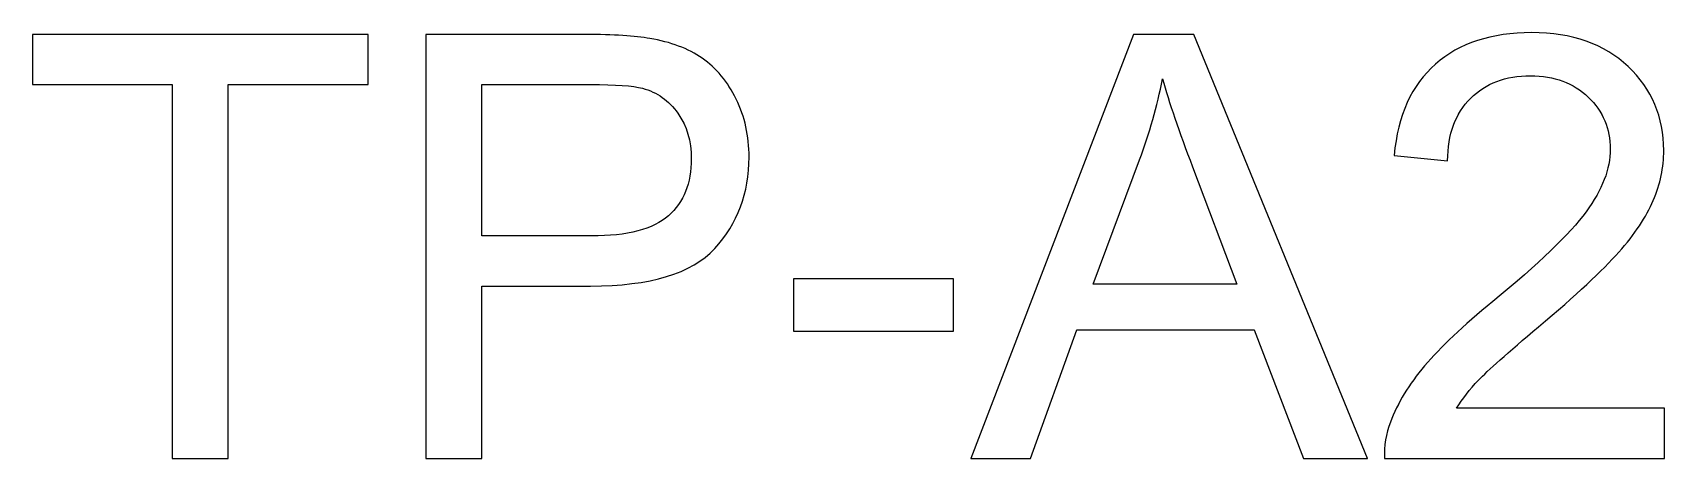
# Model space of a CAD drawing. Header units: centimetres. Extents: x -10.6 to 11.8, y -10.5 to 10.6.
# Drawn here: x -9.353 to -8.283, y 3.07 to 3.349 of the extents above; entities that cross this region are included whole.
import ezdxf

# ---------------------------------------------------------------- set-up
doc = ezdxf.new("R2010")
doc.units = ezdxf.units.CM
doc.header["$MEASUREMENT"] = 0
doc.layers.add('Livello 1', color=7, linetype='Continuous')

msp = doc.modelspace()

# ---------------------------------------------------------------- linework, layer by layer
at = {"layer": 'Livello 1', "color": 7}
for points, knots in [([(-9.26154, 3.07008), (-9.26154, 3.07008), (-9.26154, 3.31508), (-9.26154, 3.31508), (-9.26154, 3.31508), (-9.26154, 3.31508), (-9.35306, 3.31508), (-9.35306, 3.31508), (-9.35306, 3.31508), (-9.35306, 3.31508), (-9.35306, 3.34787), (-9.35306, 3.34787), (-9.35306, 3.34787), (-9.35306, 3.34787), (-9.1329, 3.34787), (-9.1329, 3.34787), (-9.1329, 3.34787), (-9.1329, 3.34787), (-9.1329, 3.31508), (-9.1329, 3.31508), (-9.1329, 3.31508), (-9.1329, 3.31508), (-9.22481, 3.31508), (-9.22481, 3.31508), (-9.22481, 3.31508), (-9.22481, 3.31508), (-9.22481, 3.07008), (-9.22481, 3.07008), (-9.22481, 3.07008), (-9.22481, 3.07008), (-9.26154, 3.07008), (-9.26154, 3.07008)], [0, 0, 0, 0, 0.125, 0.125, 0.125, 0.125, 0.25, 0.25, 0.25, 0.25, 0.375, 0.375, 0.375, 0.375, 0.5, 0.5, 0.5, 0.5, 0.625, 0.625, 0.625, 0.625, 0.75, 0.75, 0.75, 0.75, 0.875, 0.875, 0.875, 0.875, 1, 1, 1, 1]), ([(-9.09519, 3.07008), (-9.09519, 3.07008), (-9.09519, 3.34787), (-9.09519, 3.34787), (-9.09519, 3.34787), (-9.09519, 3.34787), (-8.99042, 3.34787), (-8.99042, 3.34787), (-8.99042, 3.34787), (-8.97199, 3.34787), (-8.95789, 3.34696), (-8.94818, 3.34521), (-8.94818, 3.34521), (-8.93454, 3.34295), (-8.92309, 3.33862), (-8.91384, 3.33221), (-8.91384, 3.33221), (-8.90466, 3.32588), (-8.89722, 3.31689), (-8.89159, 3.30544), (-8.89159, 3.30544), (-8.88597, 3.29393), (-8.88318, 3.28131), (-8.88318, 3.26754), (-8.88318, 3.26754), (-8.88318, 3.24393), (-8.89069, 3.22388), (-8.90569, 3.20752), (-8.90569, 3.20752), (-8.92076, 3.19122), (-8.94793, 3.18301), (-8.98718, 3.18301), (-8.98718, 3.18301), (-8.98718, 3.18301), (-9.05846, 3.18301), (-9.05846, 3.18301), (-9.05846, 3.18301), (-9.05846, 3.18301), (-9.05846, 3.07008), (-9.05846, 3.07008), (-9.05846, 3.07008), (-9.05846, 3.07008), (-9.09519, 3.07008), (-9.09519, 3.07008)], [0, 0, 0, 0, 0.0909091, 0.0909091, 0.0909091, 0.0909091, 0.1818182, 0.1818182, 0.1818182, 0.1818182, 0.2727273, 0.2727273, 0.2727273, 0.2727273, 0.3636364, 0.3636364, 0.3636364, 0.3636364, 0.4545455, 0.4545455, 0.4545455, 0.4545455, 0.5454545, 0.5454545, 0.5454545, 0.5454545, 0.6363636, 0.6363636, 0.6363636, 0.6363636, 0.7272727, 0.7272727, 0.7272727, 0.7272727, 0.8181818, 0.8181818, 0.8181818, 0.8181818, 0.9090909, 0.9090909, 0.9090909, 0.9090909, 1, 1, 1, 1]), ([(-8.73766, 3.07008), (-8.73766, 3.07008), (-8.63095, 3.34787), (-8.63095, 3.34787), (-8.63095, 3.34787), (-8.63095, 3.34787), (-8.59136, 3.34787), (-8.59136, 3.34787), (-8.59136, 3.34787), (-8.59136, 3.34787), (-8.47766, 3.07008), (-8.47766, 3.07008), (-8.47766, 3.07008), (-8.47766, 3.07008), (-8.51957, 3.07008), (-8.51957, 3.07008), (-8.51957, 3.07008), (-8.51957, 3.07008), (-8.55198, 3.15422), (-8.55198, 3.15422), (-8.55198, 3.15422), (-8.55198, 3.15422), (-8.66813, 3.15422), (-8.66813, 3.15422), (-8.66813, 3.15422), (-8.66813, 3.15422), (-8.6986, 3.07008), (-8.6986, 3.07008), (-8.6986, 3.07008), (-8.6986, 3.07008), (-8.73766, 3.07008), (-8.73766, 3.07008)], [0, 0, 0, 0, 0.125, 0.125, 0.125, 0.125, 0.25, 0.25, 0.25, 0.25, 0.375, 0.375, 0.375, 0.375, 0.5, 0.5, 0.5, 0.5, 0.625, 0.625, 0.625, 0.625, 0.75, 0.75, 0.75, 0.75, 0.875, 0.875, 0.875, 0.875, 1, 1, 1, 1]), ([(-8.28285, 3.10287), (-8.28285, 3.10287), (-8.28285, 3.07008), (-8.28285, 3.07008), (-8.28285, 3.07008), (-8.28285, 3.07008), (-8.46647, 3.07008), (-8.46647, 3.07008), (-8.46647, 3.07008), (-8.46673, 3.07829), (-8.46543, 3.08618), (-8.46252, 3.09375), (-8.46252, 3.09375), (-8.45787, 3.1063), (-8.45036, 3.11859), (-8.44008, 3.13075), (-8.44008, 3.13075), (-8.42973, 3.14284), (-8.41486, 3.15688), (-8.39545, 3.17279), (-8.39545, 3.17279), (-8.36525, 3.19756), (-8.34481, 3.21715), (-8.33421, 3.23164), (-8.33421, 3.23164), (-8.3236, 3.24607), (-8.31829, 3.25978), (-8.31829, 3.27265), (-8.31829, 3.27265), (-8.31829, 3.28616), (-8.32315, 3.29755), (-8.33278, 3.30686), (-8.33278, 3.30686), (-8.34248, 3.31611), (-8.3551, 3.32077), (-8.37062, 3.32077), (-8.37062, 3.32077), (-8.38705, 3.32077), (-8.40018, 3.31585), (-8.41001, 3.30596), (-8.41001, 3.30596), (-8.4199, 3.29612), (-8.42488, 3.28248), (-8.42501, 3.26508), (-8.42501, 3.26508), (-8.42501, 3.26508), (-8.46007, 3.26864), (-8.46007, 3.26864), (-8.46007, 3.26864), (-8.45767, 3.29483), (-8.44862, 3.31475), (-8.43297, 3.32846), (-8.43297, 3.32846), (-8.41731, 3.34217), (-8.39623, 3.34903), (-8.36984, 3.34903), (-8.36984, 3.34903), (-8.3432, 3.34903), (-8.32211, 3.34159), (-8.30659, 3.32685), (-8.30659, 3.32685), (-8.291, 3.31204), (-8.28324, 3.29373), (-8.28324, 3.27187), (-8.28324, 3.27187), (-8.28324, 3.26075), (-8.2855, 3.24982), (-8.2901, 3.23908), (-8.2901, 3.23908), (-8.29462, 3.22834), (-8.30219, 3.21703), (-8.31273, 3.20519), (-8.31273, 3.20519), (-8.32327, 3.19329), (-8.3408, 3.17699), (-8.36531, 3.15629), (-8.36531, 3.15629), (-8.38575, 3.13909), (-8.39888, 3.12745), (-8.4047, 3.1213), (-8.4047, 3.1213), (-8.41052, 3.11522), (-8.41531, 3.10908), (-8.41913, 3.10287), (-8.41913, 3.10287), (-8.41913, 3.10287), (-8.28285, 3.10287), (-8.28285, 3.10287)], [0, 0, 0, 0, 0.0454545, 0.0454545, 0.0454545, 0.0454545, 0.0909091, 0.0909091, 0.0909091, 0.0909091, 0.1363636, 0.1363636, 0.1363636, 0.1363636, 0.1818182, 0.1818182, 0.1818182, 0.1818182, 0.2272727, 0.2272727, 0.2272727, 0.2272727, 0.2727273, 0.2727273, 0.2727273, 0.2727273, 0.3181818, 0.3181818, 0.3181818, 0.3181818, 0.3636364, 0.3636364, 0.3636364, 0.3636364, 0.4090909, 0.4090909, 0.4090909, 0.4090909, 0.4545455, 0.4545455, 0.4545455, 0.4545455, 0.5, 0.5, 0.5, 0.5, 0.5454545, 0.5454545, 0.5454545, 0.5454545, 0.5909091, 0.5909091, 0.5909091, 0.5909091, 0.6363636, 0.6363636, 0.6363636, 0.6363636, 0.6818182, 0.6818182, 0.6818182, 0.6818182, 0.7272727, 0.7272727, 0.7272727, 0.7272727, 0.7727273, 0.7727273, 0.7727273, 0.7727273, 0.8181818, 0.8181818, 0.8181818, 0.8181818, 0.8636364, 0.8636364, 0.8636364, 0.8636364, 0.9090909, 0.9090909, 0.9090909, 0.9090909, 0.9545455, 0.9545455, 0.9545455, 0.9545455, 1, 1, 1, 1]), ([(-8.65753, 3.18417), (-8.65753, 3.18417), (-8.56329, 3.18417), (-8.56329, 3.18417), (-8.56329, 3.18417), (-8.56329, 3.18417), (-8.59233, 3.26107), (-8.59233, 3.26107), (-8.59233, 3.26107), (-8.60113, 3.28442), (-8.60773, 3.30363), (-8.612, 3.3187), (-8.612, 3.3187), (-8.61555, 3.30085), (-8.62053, 3.28319), (-8.627, 3.2656), (-8.627, 3.2656), (-8.627, 3.2656), (-8.65753, 3.18417), (-8.65753, 3.18417)], [0, 0, 0, 0, 0.2, 0.2, 0.2, 0.2, 0.4, 0.4, 0.4, 0.4, 0.6, 0.6, 0.6, 0.6, 0.8, 0.8, 0.8, 0.8, 1, 1, 1, 1]), ([(-9.05846, 3.2158), (-9.05846, 3.2158), (-8.9866, 3.2158), (-8.9866, 3.2158), (-8.9866, 3.2158), (-8.96287, 3.2158), (-8.94599, 3.22019), (-8.93603, 3.22906), (-8.93603, 3.22906), (-8.92607, 3.23792), (-8.92109, 3.25033), (-8.92109, 3.26637), (-8.92109, 3.26637), (-8.92109, 3.27802), (-8.924, 3.28798), (-8.92988, 3.29625), (-8.92988, 3.29625), (-8.93577, 3.30453), (-8.94346, 3.30997), (-8.9531, 3.31262), (-8.9531, 3.31262), (-8.95931, 3.31423), (-8.97069, 3.31508), (-8.98738, 3.31508), (-8.98738, 3.31508), (-8.98738, 3.31508), (-9.05846, 3.31508), (-9.05846, 3.31508), (-9.05846, 3.31508), (-9.05846, 3.31508), (-9.05846, 3.2158), (-9.05846, 3.2158)], [0, 0, 0, 0, 0.125, 0.125, 0.125, 0.125, 0.25, 0.25, 0.25, 0.25, 0.375, 0.375, 0.375, 0.375, 0.5, 0.5, 0.5, 0.5, 0.625, 0.625, 0.625, 0.625, 0.75, 0.75, 0.75, 0.75, 0.875, 0.875, 0.875, 0.875, 1, 1, 1, 1]), ([(-8.85401, 3.15345), (-8.85401, 3.15345), (-8.85401, 3.18773), (-8.85401, 3.18773), (-8.85401, 3.18773), (-8.85401, 3.18773), (-8.74917, 3.18773), (-8.74917, 3.18773), (-8.74917, 3.18773), (-8.74917, 3.18773), (-8.74917, 3.15345), (-8.74917, 3.15345), (-8.74917, 3.15345), (-8.74917, 3.15345), (-8.85401, 3.15345), (-8.85401, 3.15345)], [0, 0, 0, 0, 0.25, 0.25, 0.25, 0.25, 0.5, 0.5, 0.5, 0.5, 0.75, 0.75, 0.75, 0.75, 1, 1, 1, 1])]:
    msp.add_open_spline(points, degree=3, knots=knots, dxfattribs=at)
at = {"layer": 'Livello 1', "color": 250, "lineweight": 9}
for points, knots in [([(-9.26154, 3.07008), (-9.26154, 3.07008), (-9.26154, 3.31508), (-9.26154, 3.31508), (-9.26154, 3.31508), (-9.26154, 3.31508), (-9.35306, 3.31508), (-9.35306, 3.31508), (-9.35306, 3.31508), (-9.35306, 3.31508), (-9.35306, 3.34787), (-9.35306, 3.34787), (-9.35306, 3.34787), (-9.35306, 3.34787), (-9.1329, 3.34787), (-9.1329, 3.34787), (-9.1329, 3.34787), (-9.1329, 3.34787), (-9.1329, 3.31508), (-9.1329, 3.31508), (-9.1329, 3.31508), (-9.1329, 3.31508), (-9.22481, 3.31508), (-9.22481, 3.31508), (-9.22481, 3.31508), (-9.22481, 3.31508), (-9.22481, 3.07008), (-9.22481, 3.07008), (-9.22481, 3.07008), (-9.22481, 3.07008), (-9.26154, 3.07008), (-9.26154, 3.07008)], [0, 0, 0, 0, 0.125, 0.125, 0.125, 0.125, 0.25, 0.25, 0.25, 0.25, 0.375, 0.375, 0.375, 0.375, 0.5, 0.5, 0.5, 0.5, 0.625, 0.625, 0.625, 0.625, 0.75, 0.75, 0.75, 0.75, 0.875, 0.875, 0.875, 0.875, 1, 1, 1, 1]), ([(-9.26154, 3.07008), (-9.26154, 3.07008), (-9.26154, 3.31508), (-9.26154, 3.31508), (-9.26154, 3.31508), (-9.26154, 3.31508), (-9.35306, 3.31508), (-9.35306, 3.31508), (-9.35306, 3.31508), (-9.35306, 3.31508), (-9.35306, 3.34787), (-9.35306, 3.34787), (-9.35306, 3.34787), (-9.35306, 3.34787), (-9.1329, 3.34787), (-9.1329, 3.34787), (-9.1329, 3.34787), (-9.1329, 3.34787), (-9.1329, 3.31508), (-9.1329, 3.31508), (-9.1329, 3.31508), (-9.1329, 3.31508), (-9.22481, 3.31508), (-9.22481, 3.31508), (-9.22481, 3.31508), (-9.22481, 3.31508), (-9.22481, 3.07008), (-9.22481, 3.07008), (-9.22481, 3.07008), (-9.22481, 3.07008), (-9.26154, 3.07008), (-9.26154, 3.07008)], [0, 0, 0, 0, 0.125, 0.125, 0.125, 0.125, 0.25, 0.25, 0.25, 0.25, 0.375, 0.375, 0.375, 0.375, 0.5, 0.5, 0.5, 0.5, 0.625, 0.625, 0.625, 0.625, 0.75, 0.75, 0.75, 0.75, 0.875, 0.875, 0.875, 0.875, 1, 1, 1, 1]), ([(-9.09519, 3.07008), (-9.09519, 3.07008), (-9.09519, 3.34787), (-9.09519, 3.34787), (-9.09519, 3.34787), (-9.09519, 3.34787), (-8.99042, 3.34787), (-8.99042, 3.34787), (-8.99042, 3.34787), (-8.97199, 3.34787), (-8.95789, 3.34696), (-8.94818, 3.34521), (-8.94818, 3.34521), (-8.93454, 3.34295), (-8.92309, 3.33862), (-8.91384, 3.33221), (-8.91384, 3.33221), (-8.90466, 3.32588), (-8.89722, 3.31689), (-8.89159, 3.30544), (-8.89159, 3.30544), (-8.88597, 3.29393), (-8.88318, 3.28131), (-8.88318, 3.26754), (-8.88318, 3.26754), (-8.88318, 3.24393), (-8.89069, 3.22388), (-8.90569, 3.20752), (-8.90569, 3.20752), (-8.92076, 3.19122), (-8.94793, 3.18301), (-8.98718, 3.18301), (-8.98718, 3.18301), (-8.98718, 3.18301), (-9.05846, 3.18301), (-9.05846, 3.18301), (-9.05846, 3.18301), (-9.05846, 3.18301), (-9.05846, 3.07008), (-9.05846, 3.07008), (-9.05846, 3.07008), (-9.05846, 3.07008), (-9.09519, 3.07008), (-9.09519, 3.07008)], [0, 0, 0, 0, 0.0909091, 0.0909091, 0.0909091, 0.0909091, 0.1818182, 0.1818182, 0.1818182, 0.1818182, 0.2727273, 0.2727273, 0.2727273, 0.2727273, 0.3636364, 0.3636364, 0.3636364, 0.3636364, 0.4545455, 0.4545455, 0.4545455, 0.4545455, 0.5454545, 0.5454545, 0.5454545, 0.5454545, 0.6363636, 0.6363636, 0.6363636, 0.6363636, 0.7272727, 0.7272727, 0.7272727, 0.7272727, 0.8181818, 0.8181818, 0.8181818, 0.8181818, 0.9090909, 0.9090909, 0.9090909, 0.9090909, 1, 1, 1, 1]), ([(-9.09519, 3.07008), (-9.09519, 3.07008), (-9.09519, 3.34787), (-9.09519, 3.34787), (-9.09519, 3.34787), (-9.09519, 3.34787), (-8.99042, 3.34787), (-8.99042, 3.34787), (-8.99042, 3.34787), (-8.97199, 3.34787), (-8.95789, 3.34696), (-8.94818, 3.34521), (-8.94818, 3.34521), (-8.93454, 3.34295), (-8.92309, 3.33862), (-8.91384, 3.33221), (-8.91384, 3.33221), (-8.90466, 3.32588), (-8.89722, 3.31689), (-8.89159, 3.30544), (-8.89159, 3.30544), (-8.88597, 3.29393), (-8.88318, 3.28131), (-8.88318, 3.26754), (-8.88318, 3.26754), (-8.88318, 3.24393), (-8.89069, 3.22388), (-8.90569, 3.20752), (-8.90569, 3.20752), (-8.92076, 3.19122), (-8.94793, 3.18301), (-8.98718, 3.18301), (-8.98718, 3.18301), (-8.98718, 3.18301), (-9.05846, 3.18301), (-9.05846, 3.18301), (-9.05846, 3.18301), (-9.05846, 3.18301), (-9.05846, 3.07008), (-9.05846, 3.07008), (-9.05846, 3.07008), (-9.05846, 3.07008), (-9.09519, 3.07008), (-9.09519, 3.07008)], [0, 0, 0, 0, 0.0909091, 0.0909091, 0.0909091, 0.0909091, 0.1818182, 0.1818182, 0.1818182, 0.1818182, 0.2727273, 0.2727273, 0.2727273, 0.2727273, 0.3636364, 0.3636364, 0.3636364, 0.3636364, 0.4545455, 0.4545455, 0.4545455, 0.4545455, 0.5454545, 0.5454545, 0.5454545, 0.5454545, 0.6363636, 0.6363636, 0.6363636, 0.6363636, 0.7272727, 0.7272727, 0.7272727, 0.7272727, 0.8181818, 0.8181818, 0.8181818, 0.8181818, 0.9090909, 0.9090909, 0.9090909, 0.9090909, 1, 1, 1, 1]), ([(-8.73766, 3.07008), (-8.73766, 3.07008), (-8.63095, 3.34787), (-8.63095, 3.34787), (-8.63095, 3.34787), (-8.63095, 3.34787), (-8.59136, 3.34787), (-8.59136, 3.34787), (-8.59136, 3.34787), (-8.59136, 3.34787), (-8.47766, 3.07008), (-8.47766, 3.07008), (-8.47766, 3.07008), (-8.47766, 3.07008), (-8.51957, 3.07008), (-8.51957, 3.07008), (-8.51957, 3.07008), (-8.51957, 3.07008), (-8.55198, 3.15422), (-8.55198, 3.15422), (-8.55198, 3.15422), (-8.55198, 3.15422), (-8.66813, 3.15422), (-8.66813, 3.15422), (-8.66813, 3.15422), (-8.66813, 3.15422), (-8.6986, 3.07008), (-8.6986, 3.07008), (-8.6986, 3.07008), (-8.6986, 3.07008), (-8.73766, 3.07008), (-8.73766, 3.07008)], [0, 0, 0, 0, 0.125, 0.125, 0.125, 0.125, 0.25, 0.25, 0.25, 0.25, 0.375, 0.375, 0.375, 0.375, 0.5, 0.5, 0.5, 0.5, 0.625, 0.625, 0.625, 0.625, 0.75, 0.75, 0.75, 0.75, 0.875, 0.875, 0.875, 0.875, 1, 1, 1, 1]), ([(-8.73766, 3.07008), (-8.73766, 3.07008), (-8.63095, 3.34787), (-8.63095, 3.34787), (-8.63095, 3.34787), (-8.63095, 3.34787), (-8.59136, 3.34787), (-8.59136, 3.34787), (-8.59136, 3.34787), (-8.59136, 3.34787), (-8.47766, 3.07008), (-8.47766, 3.07008), (-8.47766, 3.07008), (-8.47766, 3.07008), (-8.51957, 3.07008), (-8.51957, 3.07008), (-8.51957, 3.07008), (-8.51957, 3.07008), (-8.55198, 3.15422), (-8.55198, 3.15422), (-8.55198, 3.15422), (-8.55198, 3.15422), (-8.66813, 3.15422), (-8.66813, 3.15422), (-8.66813, 3.15422), (-8.66813, 3.15422), (-8.6986, 3.07008), (-8.6986, 3.07008), (-8.6986, 3.07008), (-8.6986, 3.07008), (-8.73766, 3.07008), (-8.73766, 3.07008)], [0, 0, 0, 0, 0.125, 0.125, 0.125, 0.125, 0.25, 0.25, 0.25, 0.25, 0.375, 0.375, 0.375, 0.375, 0.5, 0.5, 0.5, 0.5, 0.625, 0.625, 0.625, 0.625, 0.75, 0.75, 0.75, 0.75, 0.875, 0.875, 0.875, 0.875, 1, 1, 1, 1]), ([(-8.28285, 3.10287), (-8.28285, 3.10287), (-8.28285, 3.07008), (-8.28285, 3.07008), (-8.28285, 3.07008), (-8.28285, 3.07008), (-8.46647, 3.07008), (-8.46647, 3.07008), (-8.46647, 3.07008), (-8.46673, 3.07829), (-8.46543, 3.08618), (-8.46252, 3.09375), (-8.46252, 3.09375), (-8.45787, 3.1063), (-8.45036, 3.11859), (-8.44008, 3.13075), (-8.44008, 3.13075), (-8.42973, 3.14284), (-8.41486, 3.15688), (-8.39545, 3.17279), (-8.39545, 3.17279), (-8.36525, 3.19756), (-8.34481, 3.21715), (-8.33421, 3.23164), (-8.33421, 3.23164), (-8.3236, 3.24607), (-8.31829, 3.25978), (-8.31829, 3.27265), (-8.31829, 3.27265), (-8.31829, 3.28616), (-8.32315, 3.29755), (-8.33278, 3.30686), (-8.33278, 3.30686), (-8.34248, 3.31611), (-8.3551, 3.32077), (-8.37062, 3.32077), (-8.37062, 3.32077), (-8.38705, 3.32077), (-8.40018, 3.31585), (-8.41001, 3.30596), (-8.41001, 3.30596), (-8.4199, 3.29612), (-8.42488, 3.28248), (-8.42501, 3.26508), (-8.42501, 3.26508), (-8.42501, 3.26508), (-8.46007, 3.26864), (-8.46007, 3.26864), (-8.46007, 3.26864), (-8.45767, 3.29483), (-8.44862, 3.31475), (-8.43297, 3.32846), (-8.43297, 3.32846), (-8.41731, 3.34217), (-8.39623, 3.34903), (-8.36984, 3.34903), (-8.36984, 3.34903), (-8.3432, 3.34903), (-8.32211, 3.34159), (-8.30659, 3.32685), (-8.30659, 3.32685), (-8.291, 3.31204), (-8.28324, 3.29373), (-8.28324, 3.27187), (-8.28324, 3.27187), (-8.28324, 3.26075), (-8.2855, 3.24982), (-8.2901, 3.23908), (-8.2901, 3.23908), (-8.29462, 3.22834), (-8.30219, 3.21703), (-8.31273, 3.20519), (-8.31273, 3.20519), (-8.32327, 3.19329), (-8.3408, 3.17699), (-8.36531, 3.15629), (-8.36531, 3.15629), (-8.38575, 3.13909), (-8.39888, 3.12745), (-8.4047, 3.1213), (-8.4047, 3.1213), (-8.41052, 3.11522), (-8.41531, 3.10908), (-8.41913, 3.10287), (-8.41913, 3.10287), (-8.41913, 3.10287), (-8.28285, 3.10287), (-8.28285, 3.10287)], [0, 0, 0, 0, 0.0454545, 0.0454545, 0.0454545, 0.0454545, 0.0909091, 0.0909091, 0.0909091, 0.0909091, 0.1363636, 0.1363636, 0.1363636, 0.1363636, 0.1818182, 0.1818182, 0.1818182, 0.1818182, 0.2272727, 0.2272727, 0.2272727, 0.2272727, 0.2727273, 0.2727273, 0.2727273, 0.2727273, 0.3181818, 0.3181818, 0.3181818, 0.3181818, 0.3636364, 0.3636364, 0.3636364, 0.3636364, 0.4090909, 0.4090909, 0.4090909, 0.4090909, 0.4545455, 0.4545455, 0.4545455, 0.4545455, 0.5, 0.5, 0.5, 0.5, 0.5454545, 0.5454545, 0.5454545, 0.5454545, 0.5909091, 0.5909091, 0.5909091, 0.5909091, 0.6363636, 0.6363636, 0.6363636, 0.6363636, 0.6818182, 0.6818182, 0.6818182, 0.6818182, 0.7272727, 0.7272727, 0.7272727, 0.7272727, 0.7727273, 0.7727273, 0.7727273, 0.7727273, 0.8181818, 0.8181818, 0.8181818, 0.8181818, 0.8636364, 0.8636364, 0.8636364, 0.8636364, 0.9090909, 0.9090909, 0.9090909, 0.9090909, 0.9545455, 0.9545455, 0.9545455, 0.9545455, 1, 1, 1, 1]), ([(-8.28285, 3.10287), (-8.28285, 3.10287), (-8.28285, 3.07008), (-8.28285, 3.07008), (-8.28285, 3.07008), (-8.28285, 3.07008), (-8.46647, 3.07008), (-8.46647, 3.07008), (-8.46647, 3.07008), (-8.46673, 3.07829), (-8.46543, 3.08618), (-8.46252, 3.09375), (-8.46252, 3.09375), (-8.45787, 3.1063), (-8.45036, 3.11859), (-8.44008, 3.13075), (-8.44008, 3.13075), (-8.42973, 3.14284), (-8.41486, 3.15688), (-8.39545, 3.17279), (-8.39545, 3.17279), (-8.36525, 3.19756), (-8.34481, 3.21715), (-8.33421, 3.23164), (-8.33421, 3.23164), (-8.3236, 3.24607), (-8.31829, 3.25978), (-8.31829, 3.27265), (-8.31829, 3.27265), (-8.31829, 3.28616), (-8.32315, 3.29755), (-8.33278, 3.30686), (-8.33278, 3.30686), (-8.34248, 3.31611), (-8.3551, 3.32077), (-8.37062, 3.32077), (-8.37062, 3.32077), (-8.38705, 3.32077), (-8.40018, 3.31585), (-8.41001, 3.30596), (-8.41001, 3.30596), (-8.4199, 3.29612), (-8.42488, 3.28248), (-8.42501, 3.26508), (-8.42501, 3.26508), (-8.42501, 3.26508), (-8.46007, 3.26864), (-8.46007, 3.26864), (-8.46007, 3.26864), (-8.45767, 3.29483), (-8.44862, 3.31475), (-8.43297, 3.32846), (-8.43297, 3.32846), (-8.41731, 3.34217), (-8.39623, 3.34903), (-8.36984, 3.34903), (-8.36984, 3.34903), (-8.3432, 3.34903), (-8.32211, 3.34159), (-8.30659, 3.32685), (-8.30659, 3.32685), (-8.291, 3.31204), (-8.28324, 3.29373), (-8.28324, 3.27187), (-8.28324, 3.27187), (-8.28324, 3.26075), (-8.2855, 3.24982), (-8.2901, 3.23908), (-8.2901, 3.23908), (-8.29462, 3.22834), (-8.30219, 3.21703), (-8.31273, 3.20519), (-8.31273, 3.20519), (-8.32327, 3.19329), (-8.3408, 3.17699), (-8.36531, 3.15629), (-8.36531, 3.15629), (-8.38575, 3.13909), (-8.39888, 3.12745), (-8.4047, 3.1213), (-8.4047, 3.1213), (-8.41052, 3.11522), (-8.41531, 3.10908), (-8.41913, 3.10287), (-8.41913, 3.10287), (-8.41913, 3.10287), (-8.28285, 3.10287), (-8.28285, 3.10287)], [0, 0, 0, 0, 0.0454545, 0.0454545, 0.0454545, 0.0454545, 0.0909091, 0.0909091, 0.0909091, 0.0909091, 0.1363636, 0.1363636, 0.1363636, 0.1363636, 0.1818182, 0.1818182, 0.1818182, 0.1818182, 0.2272727, 0.2272727, 0.2272727, 0.2272727, 0.2727273, 0.2727273, 0.2727273, 0.2727273, 0.3181818, 0.3181818, 0.3181818, 0.3181818, 0.3636364, 0.3636364, 0.3636364, 0.3636364, 0.4090909, 0.4090909, 0.4090909, 0.4090909, 0.4545455, 0.4545455, 0.4545455, 0.4545455, 0.5, 0.5, 0.5, 0.5, 0.5454545, 0.5454545, 0.5454545, 0.5454545, 0.5909091, 0.5909091, 0.5909091, 0.5909091, 0.6363636, 0.6363636, 0.6363636, 0.6363636, 0.6818182, 0.6818182, 0.6818182, 0.6818182, 0.7272727, 0.7272727, 0.7272727, 0.7272727, 0.7727273, 0.7727273, 0.7727273, 0.7727273, 0.8181818, 0.8181818, 0.8181818, 0.8181818, 0.8636364, 0.8636364, 0.8636364, 0.8636364, 0.9090909, 0.9090909, 0.9090909, 0.9090909, 0.9545455, 0.9545455, 0.9545455, 0.9545455, 1, 1, 1, 1]), ([(-8.65753, 3.18417), (-8.65753, 3.18417), (-8.56329, 3.18417), (-8.56329, 3.18417), (-8.56329, 3.18417), (-8.56329, 3.18417), (-8.59233, 3.26107), (-8.59233, 3.26107), (-8.59233, 3.26107), (-8.60113, 3.28442), (-8.60773, 3.30363), (-8.612, 3.3187), (-8.612, 3.3187), (-8.61555, 3.30085), (-8.62053, 3.28319), (-8.627, 3.2656), (-8.627, 3.2656), (-8.627, 3.2656), (-8.65753, 3.18417), (-8.65753, 3.18417)], [0, 0, 0, 0, 0.2, 0.2, 0.2, 0.2, 0.4, 0.4, 0.4, 0.4, 0.6, 0.6, 0.6, 0.6, 0.8, 0.8, 0.8, 0.8, 1, 1, 1, 1]), ([(-8.65753, 3.18417), (-8.65753, 3.18417), (-8.56329, 3.18417), (-8.56329, 3.18417), (-8.56329, 3.18417), (-8.56329, 3.18417), (-8.59233, 3.26107), (-8.59233, 3.26107), (-8.59233, 3.26107), (-8.60113, 3.28442), (-8.60773, 3.30363), (-8.612, 3.3187), (-8.612, 3.3187), (-8.61555, 3.30085), (-8.62053, 3.28319), (-8.627, 3.2656), (-8.627, 3.2656), (-8.627, 3.2656), (-8.65753, 3.18417), (-8.65753, 3.18417)], [0, 0, 0, 0, 0.2, 0.2, 0.2, 0.2, 0.4, 0.4, 0.4, 0.4, 0.6, 0.6, 0.6, 0.6, 0.8, 0.8, 0.8, 0.8, 1, 1, 1, 1]), ([(-9.05846, 3.2158), (-9.05846, 3.2158), (-8.9866, 3.2158), (-8.9866, 3.2158), (-8.9866, 3.2158), (-8.96287, 3.2158), (-8.94599, 3.22019), (-8.93603, 3.22906), (-8.93603, 3.22906), (-8.92607, 3.23792), (-8.92109, 3.25033), (-8.92109, 3.26637), (-8.92109, 3.26637), (-8.92109, 3.27802), (-8.924, 3.28798), (-8.92988, 3.29625), (-8.92988, 3.29625), (-8.93577, 3.30453), (-8.94346, 3.30997), (-8.9531, 3.31262), (-8.9531, 3.31262), (-8.95931, 3.31423), (-8.97069, 3.31508), (-8.98738, 3.31508), (-8.98738, 3.31508), (-8.98738, 3.31508), (-9.05846, 3.31508), (-9.05846, 3.31508), (-9.05846, 3.31508), (-9.05846, 3.31508), (-9.05846, 3.2158), (-9.05846, 3.2158)], [0, 0, 0, 0, 0.125, 0.125, 0.125, 0.125, 0.25, 0.25, 0.25, 0.25, 0.375, 0.375, 0.375, 0.375, 0.5, 0.5, 0.5, 0.5, 0.625, 0.625, 0.625, 0.625, 0.75, 0.75, 0.75, 0.75, 0.875, 0.875, 0.875, 0.875, 1, 1, 1, 1]), ([(-9.05846, 3.2158), (-9.05846, 3.2158), (-8.9866, 3.2158), (-8.9866, 3.2158), (-8.9866, 3.2158), (-8.96287, 3.2158), (-8.94599, 3.22019), (-8.93603, 3.22906), (-8.93603, 3.22906), (-8.92607, 3.23792), (-8.92109, 3.25033), (-8.92109, 3.26637), (-8.92109, 3.26637), (-8.92109, 3.27802), (-8.924, 3.28798), (-8.92988, 3.29625), (-8.92988, 3.29625), (-8.93577, 3.30453), (-8.94346, 3.30997), (-8.9531, 3.31262), (-8.9531, 3.31262), (-8.95931, 3.31423), (-8.97069, 3.31508), (-8.98738, 3.31508), (-8.98738, 3.31508), (-8.98738, 3.31508), (-9.05846, 3.31508), (-9.05846, 3.31508), (-9.05846, 3.31508), (-9.05846, 3.31508), (-9.05846, 3.2158), (-9.05846, 3.2158)], [0, 0, 0, 0, 0.125, 0.125, 0.125, 0.125, 0.25, 0.25, 0.25, 0.25, 0.375, 0.375, 0.375, 0.375, 0.5, 0.5, 0.5, 0.5, 0.625, 0.625, 0.625, 0.625, 0.75, 0.75, 0.75, 0.75, 0.875, 0.875, 0.875, 0.875, 1, 1, 1, 1]), ([(-8.85401, 3.15345), (-8.85401, 3.15345), (-8.85401, 3.18773), (-8.85401, 3.18773), (-8.85401, 3.18773), (-8.85401, 3.18773), (-8.74917, 3.18773), (-8.74917, 3.18773), (-8.74917, 3.18773), (-8.74917, 3.18773), (-8.74917, 3.15345), (-8.74917, 3.15345), (-8.74917, 3.15345), (-8.74917, 3.15345), (-8.85401, 3.15345), (-8.85401, 3.15345)], [0, 0, 0, 0, 0.25, 0.25, 0.25, 0.25, 0.5, 0.5, 0.5, 0.5, 0.75, 0.75, 0.75, 0.75, 1, 1, 1, 1]), ([(-8.85401, 3.15345), (-8.85401, 3.15345), (-8.85401, 3.18773), (-8.85401, 3.18773), (-8.85401, 3.18773), (-8.85401, 3.18773), (-8.74917, 3.18773), (-8.74917, 3.18773), (-8.74917, 3.18773), (-8.74917, 3.18773), (-8.74917, 3.15345), (-8.74917, 3.15345), (-8.74917, 3.15345), (-8.74917, 3.15345), (-8.85401, 3.15345), (-8.85401, 3.15345)], [0, 0, 0, 0, 0.25, 0.25, 0.25, 0.25, 0.5, 0.5, 0.5, 0.5, 0.75, 0.75, 0.75, 0.75, 1, 1, 1, 1])]:
    msp.add_open_spline(points, degree=3, knots=knots, dxfattribs=at)

doc.saveas('drawing.dxf')
